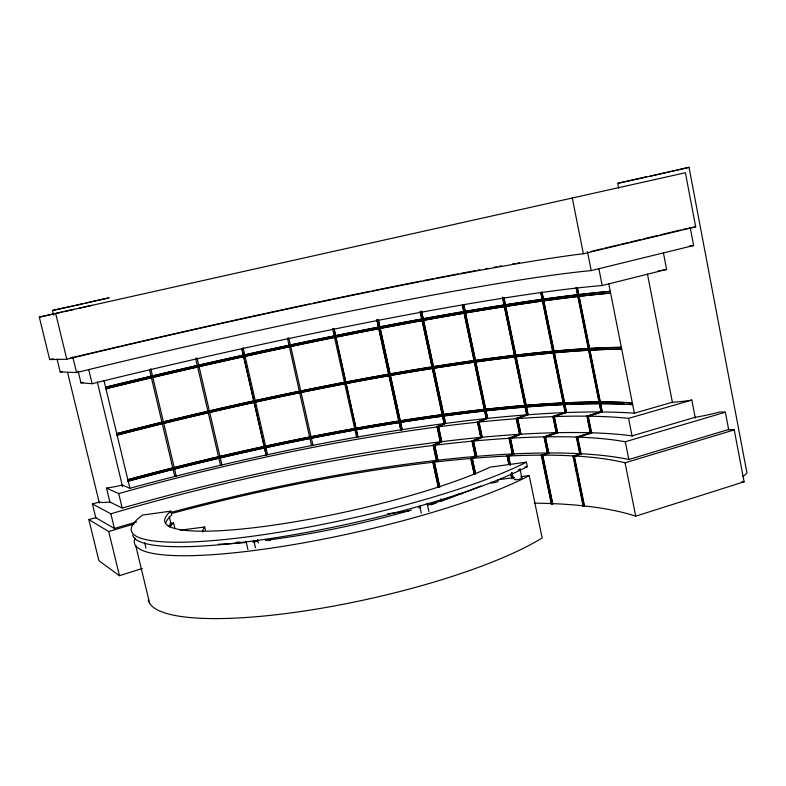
<?xml version="1.0" encoding="UTF-8"?>
<svg xmlns="http://www.w3.org/2000/svg" width="786" height="786" viewBox="0 0 786 786"><rect width="100%" height="100%" fill="white"/><g stroke="black" fill="none" stroke-linecap="round" stroke-linejoin="round"><path stroke-width="1.18" d="M266.149 454.986L241.97 349.141L266.149 454.986L267.594 454.622L243.129 347.638M127.637 479.794A499.65 90.862 -13.5 0 1 632.229 402.913L632.327 402.825A499.454 90.793 -13.5 0 0 127.833 479.706L127.98 481.229A499.562 91.589 -13.5 0 1 632.573 404.633L632.661 404.554A499.365 91.52 -13.5 0 0 628.093 404.299M334.247 329.521L357.866 436.947L333.883 328.371M332.586 328.617L356.569 437.124M116.898 435.169A502.392 67.95 -13.3 0 1 621.588 349.131L621.687 349.063A502.195 67.901 -13.3 0 0 117.104 435.09L116.75 433.646A502.293 67.154 -13.3 0 1 621.343 347.324L621.245 347.392A502.48 67.203 -13.3 0 0 116.554 433.725M376.828 319.774L400.742 429.824L402.108 429.608L378.341 319.46M400.742 429.824L400.87 429.745A5.62 0.776 -12.2 0 1 402.245 429.529M105.737 388.765A505.27 43.77 -13 0 1 610.516 293.129L610.614 293.07A505.074 43.731 -13 0 0 105.933 388.697L105.589 387.243A505.162 42.975 -13 0 1 610.26 291.311L610.162 291.37A505.359 43.004 -13 0 0 105.383 387.302M438.234 487.212L432.831 462.099L437.714 460.056L434.481 445.023L441.545 441.388L438.352 426.454L445.328 423.025L421.463 311.246M433.97 461.913L437.969 460.341L434.737 445.308L441.801 441.673L438.598 426.739L445.583 423.31L421.64 311.187M432.831 462.099L437.714 460.056M438.45 487.281L433.086 462.384L437.969 460.341M436.358 460.213L433.125 445.19L441.545 441.388M436.613 460.498L433.381 445.475L441.801 441.673M440.199 441.555L437.006 426.631L445.328 423.025M440.455 441.84L437.262 426.916L445.583 423.31M474.056 473.84L470.775 458.385L476.493 456.234L473.251 440.877L481.946 436.996L478.733 421.738L477.436 421.866L480.649 437.124L471.944 440.995L475.196 456.342M474.331 473.997L471.079 458.67L476.788 456.519L473.545 441.162L482.24 437.291L479.028 422.023L487.674 418.319L463.838 304.811M470.775 458.385L476.493 456.234M471.079 458.67L476.788 456.519M127.98 481.229L128.187 481.13A499.365 91.52 -13.5 0 1 568.062 404.309M475.491 456.627L472.239 441.29L482.24 437.291M477.436 421.866L487.389 418.024L463.632 304.87M480.944 437.409L477.731 422.161L487.389 418.024M508.797 464.349L507.058 456.037L513.494 453.866L510.212 438.116L520.686 433.99L517.434 418.329L516.206 418.417L519.448 434.069L508.984 438.195L512.256 453.925M507.402 456.332L513.494 453.866M504.052 298.032L528.143 414.654L517.768 418.624L521.02 434.275L510.556 438.411L513.838 454.151L508.64 456.273L510.36 464.526M547.311 452.991L543.981 436.82L545.14 436.8L548.461 452.991L541.269 455.192L551.34 504.023L552.794 503.954L542.812 455.487L541.652 455.487L545.798 475.559M551.34 504.023L552.794 503.954M516.206 418.417L527.848 414.35L503.826 298.09M527.848 414.35L516.54 418.712L519.782 434.353L521.02 434.275M541.652 455.487L548.461 452.991M542.812 455.487L548.844 453.286L545.513 437.095L544.364 437.114L557.284 432.506L553.983 416.374L552.823 416.413L556.124 432.526L557.284 432.506M543.981 436.82L556.124 432.526M545.513 437.095L557.657 432.801L554.366 416.668L553.206 416.718L556.498 432.821L557.657 432.801M579.724 453.748L576.335 437.055L577.386 437.095L580.775 453.807L572.925 455.968L583.183 506.322L584.578 506.322L574.409 456.332L581.208 454.112L577.818 437.409L576.767 437.37L580.147 454.062L581.208 454.112M583.183 506.322L584.578 506.322M552.823 416.413L566.234 412.159L541.839 292.205M553.983 416.374L566.234 412.159M554.366 416.668L566.549 412.473L542.075 292.146M53.635 315.225L52.475 310.47L89.123 302.355M573.358 456.273L580.775 453.807M576.335 437.055L591.229 432.683L587.869 416.01L586.808 415.99L590.168 432.644M576.767 437.37L591.229 432.683M577.818 437.409L591.652 432.988L588.292 416.315L602.322 411.943L577.346 287.303M534.215 503.148A436.731 114.098 -13.9 0 1 635.717 516.166L744.087 481.789L734.232 429.903L728.651 429.49L628.82 459.505A450.368 98.25 -13.7 0 0 170.935 512.423M586.808 415.99L602.007 411.599L577.346 288.55M587.23 416.305L602.007 411.599M171.299 513.592A438.961 95.528 -13.7 0 1 625.067 462.787L734.232 429.903M95.892 518.22L92.404 503.944L110.855 513.798A451.144 91.795 -13.6 0 1 625.292 441.771L725.37 412.208L728.76 430.011M109.961 502.401L106.493 488.096L118.686 493.579A475.108 90.125 -13.5 0 1 628.554 418.368L691.818 400.084L695.305 418.162M142.335 568.524A436.731 114.098 -13.9 0 0 119.462 575.706L98.879 560.644L88.838 519.585L95.754 517.669L114.422 528.477A450.368 98.25 -13.7 0 1 136.685 521.933M92.404 503.944L99.321 502.067A32.481 4.461 -13.8 0 0 109.863 501.989L122.194 508.08A474.282 96.983 -13.6 0 1 632.023 435.866L695.138 417.297A40.656 6.484 -10.1 0 0 719.868 411.913L725.37 412.208M78.079 370.992L80.958 382.851L92.129 383.706A481.405 37.06 -13 0 1 602.194 285.524L666.607 269.431L663.374 252.65M57.044 359.035L60.198 371.965L76.576 372.544A458.651 28.158 -12.9 0 1 591.219 270.59L693.635 245.507L690.226 227.616M618.67 188.139L617.737 183.334L646.377 176.801M591.16 251.432L601.899 248.857M604.287 248.288L618.611 244.859M620.999 244.279L628.161 242.569M630.549 241.99L641.297 239.416M643.685 238.846L658.01 235.417M660.397 234.847L680.686 229.984M683.073 229.414L695.669 226.83L685.392 172.743L39.3 317.122L49.685 359.566L66.81 359.241A447.774 20.623 -12.8 0 1 583.389 253.75L695.669 226.83M742.711 476.414A35.763 7.379 -9.3 0 0 746.631 471.207L689.037 167.349L677.267 170.061M60.198 371.965L62.546 371.405M49.685 359.566L53.222 358.73M220.502 465.253L221.927 464.919L197.05 357.974M659.729 174.02L676.215 170.297M641.72 178.058L689.037 167.349M650.631 176.064L658.589 174.276M90.302 302.089L109.116 297.815L85.939 302.915M75.937 305.292L82.166 303.907M640.561 178.314L617.737 183.334M68.972 306.845L74.778 305.558M67.94 307.071L52.475 310.47M39.3 317.122L61.898 312.081M63.695 311.669L74.159 309.34M79.504 308.141L86.195 306.648M86.794 306.511L92.129 305.322M356.48 437.193L357.964 436.878M402.226 429.539L400.85 429.755L376.966 319.725M689.332 246.097L693.635 245.507M526.404 462.148L490.169 467.139A182.156 29.986 -12.6 0 1 268.93 525.785A182.156 29.986 -12.6 0 1 170.768 511.165L142.659 515.036A216.72 35.802 -12.6 0 0 255.647 535.787A216.72 35.802 -12.6 0 0 526.404 462.148L527.337 466.638A216.651 36.451 -12.6 0 1 294.2 534.647A216.651 36.451 -12.6 0 1 132.608 535.079M524.92 466.963L527.337 466.638M170.061 523.417L173.568 522.955L174.905 528.556M497.793 479.784L514.702 477.524M520.745 476.729L529.194 475.599L542.144 537.968A215.472 46.738 -12.5 0 1 310.224 610.093A215.472 46.738 -12.5 0 1 148.299 600.131M437.006 426.631L438.352 426.454M437.262 426.916L438.598 426.739M180.308 530.167L204.645 527.003L205.48 530.55M462.482 493.461L458.896 493.932A147.689 26.478 -12.6 0 1 441.152 501.183M433.125 445.19L434.481 445.023M433.381 445.475L434.737 445.308M487.674 418.319L486.377 418.447L462.561 305.037M477.731 422.161L479.028 422.023M480.649 437.124L481.946 436.996M471.944 440.995L473.251 440.877M472.239 441.29L473.545 441.162M528.143 414.654L526.915 414.753L502.578 297.02M519.448 434.069L520.686 433.99M508.984 438.195L510.212 438.116M513.838 454.151L512.6 454.21L511.657 449.72M507.058 456.037L508.296 455.978L510.281 465.489M566.549 412.473L565.389 412.522L540.925 292.313M70.612 357.542L72.921 357.483A459.466 21.212 -12.8 0 1 119.993 346.341M548.844 453.286L547.685 453.296L544.6 438.274M541.269 455.192L542.428 455.192L552.499 504.072M602.322 411.943L601.251 411.933L576.767 289.828M591.652 432.988L590.591 432.958L587.948 419.871M572.925 455.968L573.977 456.027L584.234 506.439M741.846 481.494L744.087 481.789M88.838 519.585L108.723 531.552L119.462 575.706M55.678 313.476L66.81 359.241M67.527 372.309L99.38 503.138M88.71 369.538L92.129 383.706M118.686 493.579L122.115 507.776M72.833 357.139L76.576 372.544M110.855 513.798L114.55 529.007M144.614 542.546L145.97 548.176M103.988 380.581L129.818 487.91M97.297 381.917L122.557 486.632M135.703 545.553L149.674 603.422M169.255 516.54L171.132 524.429M150.794 368.703L176.241 476.12L174.777 476.454L149.635 370.235M170.768 511.165L171.702 515.095A182.097 30.526 -12.6 0 0 165.925 522.847M195.606 358.298L220.512 465.292M257.523 539.579L258.319 543.008M253.858 540.778L255.46 547.724M246.038 541.407L247.924 549.522M288.767 337.784L312.946 445.328L311.531 445.613L287.421 338.049M419.803 506.135L421.325 513.17M378.459 320.708L402.108 429.608M379.265 326.986L379.442 328.519M389.502 374.126L389.679 375.659M399.661 420.903L399.848 422.436M434.186 461.942L439.59 487.074M440.995 499.139L441.506 501.507M440.808 499.169L441.329 501.556M427.093 503.168L428.91 511.578M420.314 311.443L444.247 423.487M420.137 311.492L443.992 423.202M434.452 462.227L439.806 487.143M472.386 458.562L475.628 473.899M472.081 458.277L475.363 473.742M462.355 305.096L486.102 418.162M520.018 469.075L521.894 478.065M509.318 438.49L511.195 447.47M512.089 472.769L513.317 478.664M511.774 472.622L513.012 478.566M507.648 457.501L508.876 463.396M511.097 473.987L512.079 478.703M510.782 473.85L511.774 478.605M502.598 298.287L526.61 414.448M546.28 477.917L549.689 494.453M550.18 496.821L551.389 502.726M540.689 292.372L565.075 412.198M573.593 457.462L574.085 459.839M574.566 462.217L576.502 471.728M577.71 477.672L583.517 506.204M576.05 287.489L600.936 411.589M608.786 283.874L634.44 413.524M610.162 291.37L610.516 293.129M621.245 347.392L621.588 349.131M632.229 402.913L632.573 404.633M598.853 268.694L602.194 285.524M628.554 418.368L632.101 436.25M587.447 251.618L591.219 270.59M625.292 441.771L628.869 459.731M572.277 198.033L583.389 253.75M625.067 462.787L635.717 516.166M647.458 274.088L672.502 402.776M116.927 434.363A502.244 67.527 -13.3 0 1 553.698 352.059M128.01 480.423A499.415 91.156 -13.5 0 1 564.191 403.67M105.766 387.97A505.123 43.358 -13 0 1 540.807 300.331M570.508 404.21A499.365 91.52 -13.5 0 1 624.605 404.132M666.607 269.431A36.647 2.201 -11.7 0 1 661.301 270.453M659.582 270.777A36.647 2.201 -11.7 0 1 657.882 271.082M83.287 382.409A29.17 1.503 -13.1 0 1 80.958 382.851M121.172 346.066A459.466 21.212 -12.8 0 1 266.061 313.319M267.25 313.064A459.466 21.212 -12.8 0 1 309.861 303.887M313.368 303.141A459.466 21.212 -12.8 0 1 359.624 293.453M360.823 293.207A459.466 21.212 -12.8 0 1 370.373 291.242M372.76 290.761A459.466 21.212 -12.8 0 1 421.424 280.995M423.821 280.523A459.466 21.212 -12.8 0 1 433.361 278.657M435.729 278.195A459.466 21.212 -12.8 0 1 446.271 276.161M447.43 275.935A459.466 21.212 -12.8 0 1 458.415 273.842M460.832 273.39A459.466 21.212 -12.8 0 1 475.176 270.708M477.524 270.266A459.466 21.212 -12.8 0 1 479.873 269.834M485.679 268.773A459.466 21.212 -12.8 0 1 487.978 268.35M494.227 267.22A459.466 21.212 -12.8 0 1 496.713 266.768M499.189 266.326A459.466 21.212 -12.8 0 1 501.645 265.884M512.541 263.968A459.466 21.212 -12.8 0 1 514.918 263.556M517.286 263.143A459.466 21.212 -12.8 0 1 519.634 262.74M691.818 400.084A36.274 5.384 -10.2 0 1 672.394 402.226L634.371 413.181A498.668 95.096 -13.5 0 0 129.906 488.303L122.184 485.09A28.925 3.684 -13.7 0 1 106.493 488.096M387.527 513.818A436.731 114.098 -13.9 0 1 408.936 511.018M108.723 531.552A438.961 95.528 -13.7 0 1 134.082 523.997M170.238 524.242A3.311 0.55 -13.8 0 1 170.867 524.714A3.311 0.55 -13.8 0 1 167.85 525.775M498.059 481.042A3.714 0.698 -11.3 0 1 493.883 482.712A3.714 0.698 -11.3 0 1 491.417 482.103M521.432 477.79A3.753 0.707 -11.1 0 1 520.519 478.87A3.753 0.707 -11.1 0 1 515.773 479.755A3.753 0.707 -11.1 0 1 515.056 478.969M519.919 468.918A3.763 0.688 -11.2 0 1 519.88 469.281M519.487 469.527A3.763 0.688 -11.2 0 1 518.102 470.038M529.194 475.599A216.504 37.748 -12.6 0 1 282.931 546.329A216.504 37.748 -12.6 0 1 135.054 538.125M480.875 485.935A181.979 31.617 -12.6 0 1 427.692 505.143M420.874 507.225A181.979 31.617 -12.6 0 1 418.555 507.913M411.51 509.986A181.979 31.617 -12.6 0 1 265.373 540.346M257.779 541.249A181.979 31.617 -12.6 0 1 252.689 541.8M245.252 542.527A181.979 31.617 -12.6 0 1 218.4 544.226M169.756 527.092A181.979 31.617 -12.6 0 1 173.568 522.955M436.22 503.011A147.689 26.478 -12.6 0 1 430.875 504.917M270.502 540.375A147.689 26.478 -12.6 0 1 268.134 540.601M255.764 541.574A147.689 26.478 -12.6 0 1 253.2 541.721M239.995 542.153A147.689 26.478 -12.6 0 1 236.714 542.153M202.591 531.984A147.689 26.478 -12.6 0 1 204.645 527.003"/></g></svg>
